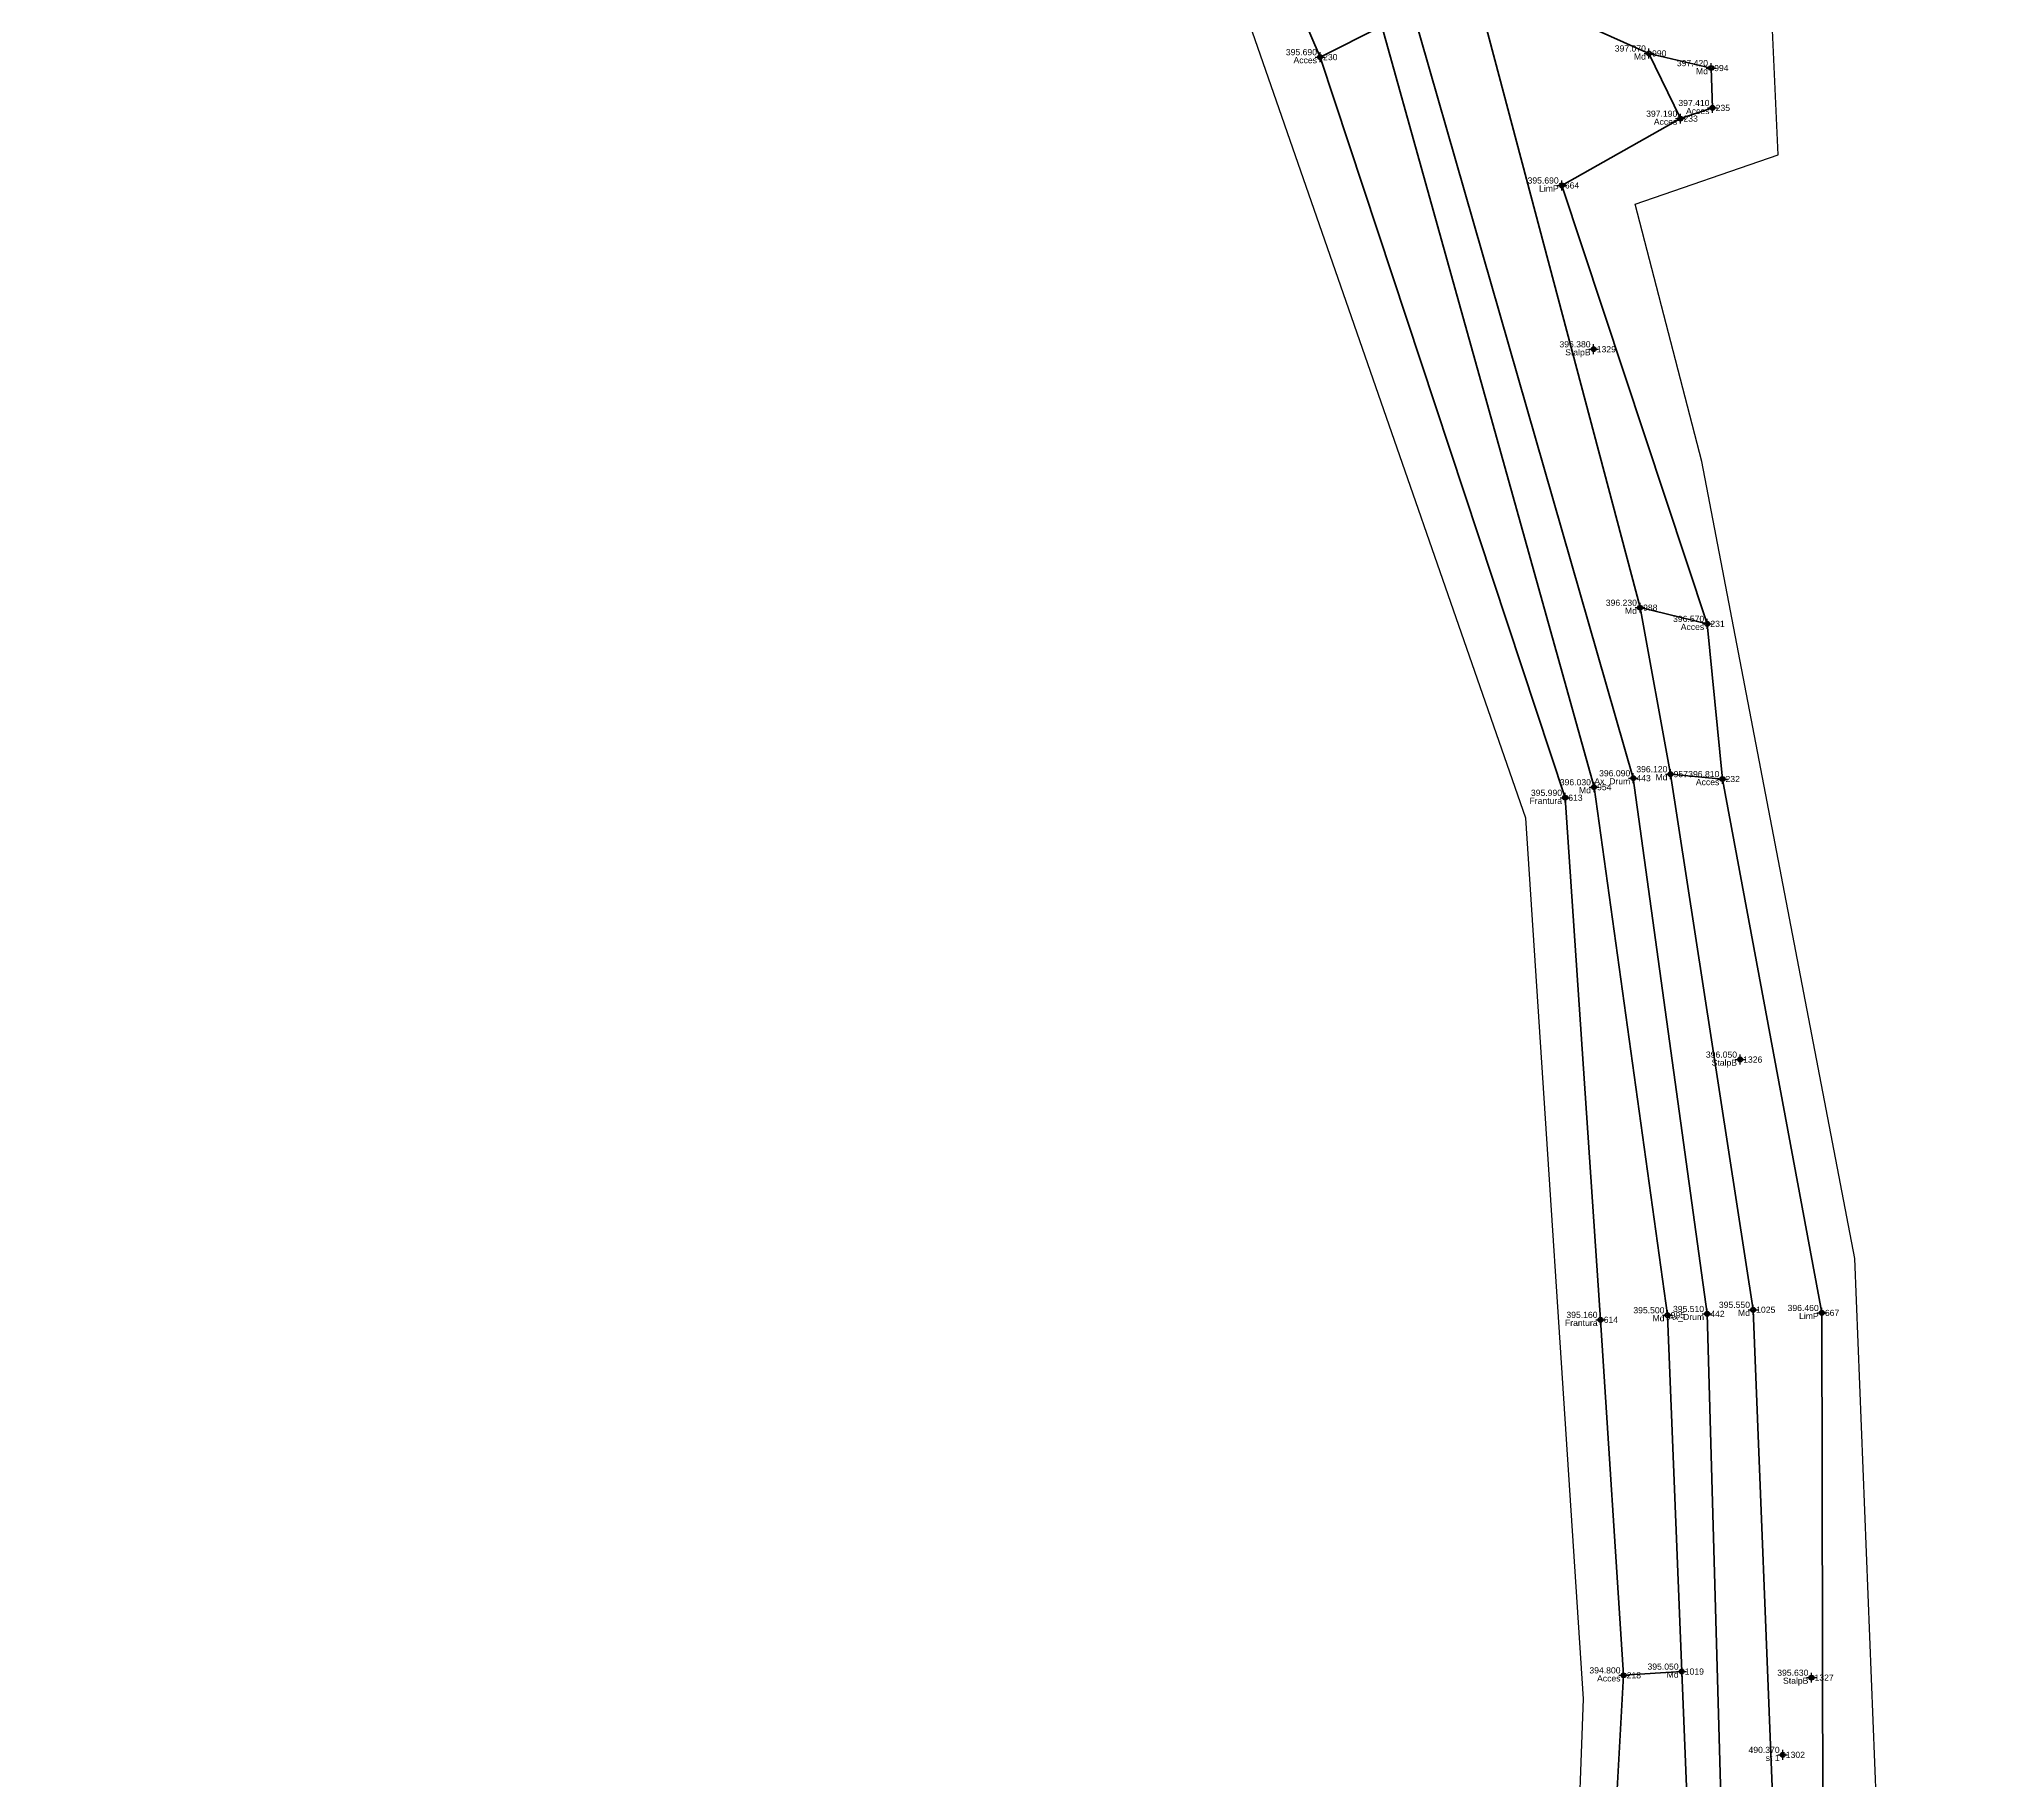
# Model space of a CAD drawing. Extents: x 396921 to 401273, y 555385 to 556691.
# Drawn here: x 401155.6 to 401234.3, y 555731.6 to 555802.3 of the extents above; entities that cross this region are included whole.
import ezdxf
from ezdxf.enums import TextEntityAlignment as Align

# ---------------------------------------------------------------- set-up
doc = ezdxf.new("R2010")
doc.units = 0
doc.header["$PDMODE"] = 34
doc.header["$PDSIZE"] = 0.2
for name, color, linetype in [('Boundary', 30, 'Continuous'), ('TOPO_CERC', 1, 'Continuous'), ('TOPO_CODE', 7, 'Continuous'), ('TOPO_ELEVATION', 7, 'Continuous'), ('TOPO_POINT_ID', 7, 'Continuous'), ('TOPO_POINTS', 7, 'Continuous'), ('TOPO_SYMBOL', 1, 'Continuous')]:
    doc.layers.add(name, color=color, linetype=linetype)
doc.layers.add('RO-LINES-LIN', color=7, linetype='Continuous', lineweight=25)
doc.styles.get("Standard").update_dxf_attribs({"font": 'arial.ttf'})

# ---------------------------------------------------------------- blocks, each defined once
blk = doc.blocks.new('PUNCTOPO')
at = {"layer": 'TOPO_CERC'}
blk.add_circle((0, 0), 0.25, dxfattribs=at)
at = {"layer": 'TOPO_SYMBOL'}
blk.add_point((0, 0), dxfattribs=at)

msp = doc.modelspace()

# ---------------------------------------------------------------- linework, layer by layer
at = {"layer": 'Boundary'}
for points in [[(401203.874, 555645.13), (401209.728, 555673.741), (401217.424, 555713.995), (401218.205, 555734.933), (401215.864, 555770.641), (401204.67, 555802.829), (401194.522, 555814.273), (401170.976, 555825.067), (401152.3, 555833.443), (401140.852, 555840.726), (401130.055, 555837.475), (401115.875, 555867.516), (401096.203, 555908.961), (401085.796, 555931.07)], [(401215.918, 555634.989), (401234.326, 555668.538), (401221.327, 555675.282), (401230.153, 555728.942), (401229.198, 555752.787), (401222.996, 555785.116), (401220.295, 555795.543), (401226.098, 555797.551), (401225.764, 555804.692), (401212.467, 555810.751), (401201.306, 555822.466), (401200.77, 555830.962), (401193.793, 555839.665), (401186.508, 555830.222), (401154.929, 555844.618), (401141.067, 555854.573), (401131.682, 555864.387), (401120.061, 555882.929), (401108.572, 555904.924), (401102.573, 555917.669)]]:
    msp.add_lwpolyline(points, dxfattribs=at)
at = {"layer": 'RO-LINES-LIN', "lineweight": 100}
for points in [[(401076.797, 555970.993, 393.59), (401101.861, 555909.005, 394.6), (401102.081, 555908.78, 394.61), (401115.781, 555880.413, 394.11), (401122.297, 555870.298, 394.09), (401130.485, 555859.699, 394.19), (401138.801, 555851.561, 394.26), (401154.703, 555839.7, 394.31), (401190.346, 555822.615, 395.19), (401196.455, 555820.39, 395.29), (401200.906, 555817.879, 394.64), (401210.502, 555806.124, 395.9), (401220.221, 555772.266, 396.09), (401223.216, 555750.54, 395.51), (401223.793, 555730.001, 395.05), (401223.106, 555717.637, 395.05), (401219.226, 555695.164, 395.14), (401216.484, 555676.594, 395.35), (401214.159, 555661.389, 395.68), (401208.976, 555638.929, 394.33)], [(401210.026, 555802.767, 395.88), (401207.517, 555801.511, 395.69), (401205.331, 555806.602, 395.65), (401207.303, 555807.65, 395.62)], [(401223.374, 555801.067, 397.42), (401220.856, 555801.66, 397.07), (401216.346, 555803.67, 396.5), (401214.019, 555803.586, 396.23), (401214.019, 555803.586, 396.23), (401220.492, 555779.182, 396.23), (401221.729, 555772.431, 396.12), (401225.077, 555750.708, 395.55), (401225.904, 555729.995, 395.14), (401225.826, 555726.468, 395.14), (401224.797, 555717.515, 395.1), (401220.979, 555695.019, 395.1), (401218.057, 555676.504, 395.27), (401217.57, 555671.576, 395.43), (401218.851, 555667.68, 395.73), (401223.953, 555666.236, 396.38), (401227.721, 555668.853, 396.88)], [(401207.037, 555639.31, 394.24), (401209.238, 555646.509, 395.24), (401210.392, 555652.032, 395.48), (401212.662, 555663.633, 395.59), (401213.545, 555670.37, 395.42), (401214.766, 555676.592, 395.33), (401217.518, 555695.654, 395.09), (401221.484, 555717.704, 394.98), (401222.437, 555730.022, 394.96), (401222.183, 555736.035, 395.05), (401221.609, 555750.489, 395.5), (401218.627, 555771.902, 396.03), (401210.026, 555802.767, 395.88)], [(401207.517, 555801.511, 395.69), (401217.456, 555771.474, 395.99), (401218.894, 555750.301, 395.16), (401219.827, 555735.883, 394.8)], [(401220.856, 555801.66, 397.07), (401222.129, 555799.016, 397.19), (401223.435, 555799.45, 397.41), (401223.374, 555801.067, 397.42)], [(401223.435, 555799.45, 397.41), (401222.129, 555799.016, 397.19), (401217.319, 555796.307, 395.69), (401223.22, 555778.527, 396.57)], [(401221.729, 555772.431, 396.12), (401223.834, 555772.233, 396.81), (401223.22, 555778.527, 396.57), (401220.492, 555779.182, 396.23)], [(401223.834, 555772.233, 396.81), (401227.864, 555750.58, 396.46), (401227.903, 555730.1, 395.47)], [(401219.827, 555735.883, 394.8), (401222.183, 555736.035, 395.05), (401222.437, 555730.022, 394.96), (401219.522, 555730.528, 394.76), (401219.827, 555735.883, 394.8)]]:
    msp.add_polyline3d(points, dxfattribs=at)

# ---------------------------------------------------------------- block references
at = {"layer": 'TOPO_POINTS'}
ref = msp.add_blockref('PUNCTOPO', (401220.856, 555801.66, 397.07), dxfattribs=dict(at, xscale=0.25, yscale=0.25, zscale=0.25))
ref.add_attrib('POINT', '990', dxfattribs={"layer": 'TOPO_POINT_ID', "height": 0.25}).set_placement((401220.981, 555801.66, 397.07), align=Align.MIDDLE_LEFT)
ref.add_attrib('ELEVATION', '397.070', dxfattribs={"layer": 'TOPO_ELEVATION', "height": 0.25}).set_placement((401220.731, 555801.66, 397.07), align=Align.BOTTOM_RIGHT)
ref.add_attrib('CODE', 'Md', dxfattribs={"layer": 'TOPO_CODE', "height": 0.25}).set_placement((401220.731, 555801.66, 397.07), align=Align.TOP_RIGHT)
ref = msp.add_blockref('PUNCTOPO', (401207.517, 555801.511, 395.69), dxfattribs=dict(at, xscale=0.25, yscale=0.25, zscale=0.25))
ref.add_attrib('POINT', '230', dxfattribs={"layer": 'TOPO_POINT_ID', "height": 0.25}).set_placement((401207.642, 555801.511, 395.69), align=Align.MIDDLE_LEFT)
ref.add_attrib('ELEVATION', '395.690', dxfattribs={"layer": 'TOPO_ELEVATION', "height": 0.25}).set_placement((401207.392, 555801.511, 395.69), align=Align.BOTTOM_RIGHT)
ref.add_attrib('CODE', 'Acces', dxfattribs={"layer": 'TOPO_CODE', "height": 0.25}).set_placement((401207.392, 555801.511, 395.69), align=Align.TOP_RIGHT)
ref = msp.add_blockref('PUNCTOPO', (401223.374, 555801.067, 397.42), dxfattribs=dict(at, xscale=0.25, yscale=0.25, zscale=0.25))
ref.add_attrib('POINT', '994', dxfattribs={"layer": 'TOPO_POINT_ID', "height": 0.25}).set_placement((401223.499, 555801.067, 397.42), align=Align.MIDDLE_LEFT)
ref.add_attrib('ELEVATION', '397.420', dxfattribs={"layer": 'TOPO_ELEVATION', "height": 0.25}).set_placement((401223.249, 555801.067, 397.42), align=Align.BOTTOM_RIGHT)
ref.add_attrib('CODE', 'Md', dxfattribs={"layer": 'TOPO_CODE', "height": 0.25}).set_placement((401223.249, 555801.067, 397.42), align=Align.TOP_RIGHT)
ref = msp.add_blockref('PUNCTOPO', (401223.435, 555799.45, 397.41), dxfattribs=dict(at, xscale=0.25, yscale=0.25, zscale=0.25))
ref.add_attrib('POINT', '235', dxfattribs={"layer": 'TOPO_POINT_ID', "height": 0.25}).set_placement((401223.56, 555799.45, 397.41), align=Align.MIDDLE_LEFT)
ref.add_attrib('ELEVATION', '397.410', dxfattribs={"layer": 'TOPO_ELEVATION', "height": 0.25}).set_placement((401223.31, 555799.45, 397.41), align=Align.BOTTOM_RIGHT)
ref.add_attrib('CODE', 'Acces', dxfattribs={"layer": 'TOPO_CODE', "height": 0.25}).set_placement((401223.31, 555799.45, 397.41), align=Align.TOP_RIGHT)
ref = msp.add_blockref('PUNCTOPO', (401222.129, 555799.016, 397.19), dxfattribs=dict(at, xscale=0.25, yscale=0.25, zscale=0.25))
ref.add_attrib('POINT', '233', dxfattribs={"layer": 'TOPO_POINT_ID', "height": 0.25}).set_placement((401222.254, 555799.016, 397.19), align=Align.MIDDLE_LEFT)
ref.add_attrib('ELEVATION', '397.190', dxfattribs={"layer": 'TOPO_ELEVATION', "height": 0.25}).set_placement((401222.004, 555799.016, 397.19), align=Align.BOTTOM_RIGHT)
ref.add_attrib('CODE', 'Acces', dxfattribs={"layer": 'TOPO_CODE', "height": 0.25}).set_placement((401222.004, 555799.016, 397.19), align=Align.TOP_RIGHT)
ref = msp.add_blockref('PUNCTOPO', (401217.319, 555796.307, 395.69), dxfattribs=dict(at, xscale=0.25, yscale=0.25, zscale=0.25))
ref.add_attrib('POINT', '664', dxfattribs={"layer": 'TOPO_POINT_ID', "height": 0.25}).set_placement((401217.444, 555796.307, 395.69), align=Align.MIDDLE_LEFT)
ref.add_attrib('ELEVATION', '395.690', dxfattribs={"layer": 'TOPO_ELEVATION', "height": 0.25}).set_placement((401217.194, 555796.307, 395.69), align=Align.BOTTOM_RIGHT)
ref.add_attrib('CODE', 'LimP', dxfattribs={"layer": 'TOPO_CODE', "height": 0.25}).set_placement((401217.194, 555796.307, 395.69), align=Align.TOP_RIGHT)
ref = msp.add_blockref('PUNCTOPO', (401218.612, 555789.663, 396.38), dxfattribs=dict(at, xscale=0.25, yscale=0.25, zscale=0.25))
ref.add_attrib('POINT', '1329', dxfattribs={"layer": 'TOPO_POINT_ID', "height": 0.25}).set_placement((401218.737, 555789.663, 396.38), align=Align.MIDDLE_LEFT)
ref.add_attrib('ELEVATION', '396.380', dxfattribs={"layer": 'TOPO_ELEVATION', "height": 0.25}).set_placement((401218.487, 555789.663, 396.38), align=Align.BOTTOM_RIGHT)
ref.add_attrib('CODE', 'StalpB', dxfattribs={"layer": 'TOPO_CODE', "height": 0.25}).set_placement((401218.487, 555789.663, 396.38), align=Align.TOP_RIGHT)
ref = msp.add_blockref('PUNCTOPO', (401220.492, 555779.182, 396.23), dxfattribs=dict(at, xscale=0.25, yscale=0.25, zscale=0.25))
ref.add_attrib('POINT', '988', dxfattribs={"layer": 'TOPO_POINT_ID', "height": 0.25}).set_placement((401220.617, 555779.182, 396.23), align=Align.MIDDLE_LEFT)
ref.add_attrib('ELEVATION', '396.230', dxfattribs={"layer": 'TOPO_ELEVATION', "height": 0.25}).set_placement((401220.367, 555779.182, 396.23), align=Align.BOTTOM_RIGHT)
ref.add_attrib('CODE', 'Md', dxfattribs={"layer": 'TOPO_CODE', "height": 0.25}).set_placement((401220.367, 555779.182, 396.23), align=Align.TOP_RIGHT)
ref = msp.add_blockref('PUNCTOPO', (401223.22, 555778.527, 396.57), dxfattribs=dict(at, xscale=0.25, yscale=0.25, zscale=0.25))
ref.add_attrib('POINT', '231', dxfattribs={"layer": 'TOPO_POINT_ID', "height": 0.25}).set_placement((401223.345, 555778.527, 396.57), align=Align.MIDDLE_LEFT)
ref.add_attrib('ELEVATION', '396.570', dxfattribs={"layer": 'TOPO_ELEVATION', "height": 0.25}).set_placement((401223.095, 555778.527, 396.57), align=Align.BOTTOM_RIGHT)
ref.add_attrib('CODE', 'Acces', dxfattribs={"layer": 'TOPO_CODE', "height": 0.25}).set_placement((401223.095, 555778.527, 396.57), align=Align.TOP_RIGHT)
ref = msp.add_blockref('PUNCTOPO', (401221.729, 555772.431, 396.12), dxfattribs=dict(at, xscale=0.25, yscale=0.25, zscale=0.25))
ref.add_attrib('POINT', '957', dxfattribs={"layer": 'TOPO_POINT_ID', "height": 0.25}).set_placement((401221.854, 555772.431, 396.12), align=Align.MIDDLE_LEFT)
ref.add_attrib('ELEVATION', '396.120', dxfattribs={"layer": 'TOPO_ELEVATION', "height": 0.25}).set_placement((401221.604, 555772.431, 396.12), align=Align.BOTTOM_RIGHT)
ref.add_attrib('CODE', 'Md', dxfattribs={"layer": 'TOPO_CODE', "height": 0.25}).set_placement((401221.604, 555772.431, 396.12), align=Align.TOP_RIGHT)
ref = msp.add_blockref('PUNCTOPO', (401218.627, 555771.902, 396.03), dxfattribs=dict(at, xscale=0.25, yscale=0.25, zscale=0.25))
ref.add_attrib('POINT', '954', dxfattribs={"layer": 'TOPO_POINT_ID', "height": 0.25}).set_placement((401218.752, 555771.902, 396.03), align=Align.MIDDLE_LEFT)
ref.add_attrib('ELEVATION', '396.030', dxfattribs={"layer": 'TOPO_ELEVATION', "height": 0.25}).set_placement((401218.502, 555771.902, 396.03), align=Align.BOTTOM_RIGHT)
ref.add_attrib('CODE', 'Md', dxfattribs={"layer": 'TOPO_CODE', "height": 0.25}).set_placement((401218.502, 555771.902, 396.03), align=Align.TOP_RIGHT)
ref = msp.add_blockref('PUNCTOPO', (401220.221, 555772.266, 396.09), dxfattribs=dict(at, xscale=0.25, yscale=0.25, zscale=0.25))
ref.add_attrib('POINT', '443', dxfattribs={"layer": 'TOPO_POINT_ID', "height": 0.25}).set_placement((401220.346, 555772.266, 396.09), align=Align.MIDDLE_LEFT)
ref.add_attrib('ELEVATION', '396.090', dxfattribs={"layer": 'TOPO_ELEVATION', "height": 0.25}).set_placement((401220.096, 555772.266, 396.09), align=Align.BOTTOM_RIGHT)
ref.add_attrib('CODE', 'Ax_Drum', dxfattribs={"layer": 'TOPO_CODE', "height": 0.25}).set_placement((401220.096, 555772.266, 396.09), align=Align.TOP_RIGHT)
ref = msp.add_blockref('PUNCTOPO', (401223.834, 555772.233, 396.81), dxfattribs=dict(at, xscale=0.25, yscale=0.25, zscale=0.25))
ref.add_attrib('POINT', '232', dxfattribs={"layer": 'TOPO_POINT_ID', "height": 0.25}).set_placement((401223.959, 555772.233, 396.81), align=Align.MIDDLE_LEFT)
ref.add_attrib('ELEVATION', '396.810', dxfattribs={"layer": 'TOPO_ELEVATION', "height": 0.25}).set_placement((401223.709, 555772.233, 396.81), align=Align.BOTTOM_RIGHT)
ref.add_attrib('CODE', 'Acces', dxfattribs={"layer": 'TOPO_CODE', "height": 0.25}).set_placement((401223.709, 555772.233, 396.81), align=Align.TOP_RIGHT)
ref = msp.add_blockref('PUNCTOPO', (401217.456, 555771.474, 395.99), dxfattribs=dict(at, xscale=0.25, yscale=0.25, zscale=0.25))
ref.add_attrib('POINT', '613', dxfattribs={"layer": 'TOPO_POINT_ID', "height": 0.25}).set_placement((401217.581, 555771.474, 395.99), align=Align.MIDDLE_LEFT)
ref.add_attrib('ELEVATION', '395.990', dxfattribs={"layer": 'TOPO_ELEVATION', "height": 0.25}).set_placement((401217.331, 555771.474, 395.99), align=Align.BOTTOM_RIGHT)
ref.add_attrib('CODE', 'Frantura', dxfattribs={"layer": 'TOPO_CODE', "height": 0.25}).set_placement((401217.331, 555771.474, 395.99), align=Align.TOP_RIGHT)
ref = msp.add_blockref('PUNCTOPO', (401224.551, 555760.855, 396.05), dxfattribs=dict(at, xscale=0.25, yscale=0.25, zscale=0.25))
ref.add_attrib('POINT', '1326', dxfattribs={"layer": 'TOPO_POINT_ID', "height": 0.25}).set_placement((401224.676, 555760.855, 396.05), align=Align.MIDDLE_LEFT)
ref.add_attrib('ELEVATION', '396.050', dxfattribs={"layer": 'TOPO_ELEVATION', "height": 0.25}).set_placement((401224.426, 555760.855, 396.05), align=Align.BOTTOM_RIGHT)
ref.add_attrib('CODE', 'StalpB', dxfattribs={"layer": 'TOPO_CODE', "height": 0.25}).set_placement((401224.426, 555760.855, 396.05), align=Align.TOP_RIGHT)
ref = msp.add_blockref('PUNCTOPO', (401221.609, 555750.489, 395.5), dxfattribs=dict(at, xscale=0.25, yscale=0.25, zscale=0.25))
ref.add_attrib('POINT', '995', dxfattribs={"layer": 'TOPO_POINT_ID', "height": 0.25}).set_placement((401221.734, 555750.489, 395.5), align=Align.MIDDLE_LEFT)
ref.add_attrib('ELEVATION', '395.500', dxfattribs={"layer": 'TOPO_ELEVATION', "height": 0.25}).set_placement((401221.484, 555750.489, 395.5), align=Align.BOTTOM_RIGHT)
ref.add_attrib('CODE', 'Md', dxfattribs={"layer": 'TOPO_CODE', "height": 0.25}).set_placement((401221.484, 555750.489, 395.5), align=Align.TOP_RIGHT)
ref = msp.add_blockref('PUNCTOPO', (401223.216, 555750.54, 395.51), dxfattribs=dict(at, xscale=0.25, yscale=0.25, zscale=0.25))
ref.add_attrib('POINT', '442', dxfattribs={"layer": 'TOPO_POINT_ID', "height": 0.25}).set_placement((401223.341, 555750.54, 395.51), align=Align.MIDDLE_LEFT)
ref.add_attrib('ELEVATION', '395.510', dxfattribs={"layer": 'TOPO_ELEVATION', "height": 0.25}).set_placement((401223.091, 555750.54, 395.51), align=Align.BOTTOM_RIGHT)
ref.add_attrib('CODE', 'Ax_Drum', dxfattribs={"layer": 'TOPO_CODE', "height": 0.25}).set_placement((401223.091, 555750.54, 395.51), align=Align.TOP_RIGHT)
ref = msp.add_blockref('PUNCTOPO', (401225.077, 555750.708, 395.55), dxfattribs=dict(at, xscale=0.25, yscale=0.25, zscale=0.25))
ref.add_attrib('POINT', '1025', dxfattribs={"layer": 'TOPO_POINT_ID', "height": 0.25}).set_placement((401225.202, 555750.708, 395.55), align=Align.MIDDLE_LEFT)
ref.add_attrib('ELEVATION', '395.550', dxfattribs={"layer": 'TOPO_ELEVATION', "height": 0.25}).set_placement((401224.952, 555750.708, 395.55), align=Align.BOTTOM_RIGHT)
ref.add_attrib('CODE', 'Md', dxfattribs={"layer": 'TOPO_CODE', "height": 0.25}).set_placement((401224.952, 555750.708, 395.55), align=Align.TOP_RIGHT)
ref = msp.add_blockref('PUNCTOPO', (401227.864, 555750.58, 396.46), dxfattribs=dict(at, xscale=0.25, yscale=0.25, zscale=0.25))
ref.add_attrib('POINT', '667', dxfattribs={"layer": 'TOPO_POINT_ID', "height": 0.25}).set_placement((401227.989, 555750.58, 396.46), align=Align.MIDDLE_LEFT)
ref.add_attrib('ELEVATION', '396.460', dxfattribs={"layer": 'TOPO_ELEVATION', "height": 0.25}).set_placement((401227.739, 555750.58, 396.46), align=Align.BOTTOM_RIGHT)
ref.add_attrib('CODE', 'LimP', dxfattribs={"layer": 'TOPO_CODE', "height": 0.25}).set_placement((401227.739, 555750.58, 396.46), align=Align.TOP_RIGHT)
ref = msp.add_blockref('PUNCTOPO', (401218.894, 555750.301, 395.16), dxfattribs=dict(at, xscale=0.25, yscale=0.25, zscale=0.25))
ref.add_attrib('POINT', '614', dxfattribs={"layer": 'TOPO_POINT_ID', "height": 0.25}).set_placement((401219.019, 555750.301, 395.16), align=Align.MIDDLE_LEFT)
ref.add_attrib('ELEVATION', '395.160', dxfattribs={"layer": 'TOPO_ELEVATION', "height": 0.25}).set_placement((401218.769, 555750.301, 395.16), align=Align.BOTTOM_RIGHT)
ref.add_attrib('CODE', 'Frantura', dxfattribs={"layer": 'TOPO_CODE', "height": 0.25}).set_placement((401218.769, 555750.301, 395.16), align=Align.TOP_RIGHT)
ref = msp.add_blockref('PUNCTOPO', (401219.827, 555735.883, 394.8), dxfattribs=dict(at, xscale=0.25, yscale=0.25, zscale=0.25))
ref.add_attrib('POINT', '218', dxfattribs={"layer": 'TOPO_POINT_ID', "height": 0.25}).set_placement((401219.952, 555735.883, 394.8), align=Align.MIDDLE_LEFT)
ref.add_attrib('ELEVATION', '394.800', dxfattribs={"layer": 'TOPO_ELEVATION', "height": 0.25}).set_placement((401219.702, 555735.883, 394.8), align=Align.BOTTOM_RIGHT)
ref.add_attrib('CODE', 'Acces', dxfattribs={"layer": 'TOPO_CODE', "height": 0.25}).set_placement((401219.702, 555735.883, 394.8), align=Align.TOP_RIGHT)
ref = msp.add_blockref('PUNCTOPO', (401222.183, 555736.035, 395.05), dxfattribs=dict(at, xscale=0.25, yscale=0.25, zscale=0.25))
ref.add_attrib('POINT', '1019', dxfattribs={"layer": 'TOPO_POINT_ID', "height": 0.25}).set_placement((401222.308, 555736.035, 395.05), align=Align.MIDDLE_LEFT)
ref.add_attrib('ELEVATION', '395.050', dxfattribs={"layer": 'TOPO_ELEVATION', "height": 0.25}).set_placement((401222.058, 555736.035, 395.05), align=Align.BOTTOM_RIGHT)
ref.add_attrib('CODE', 'Md', dxfattribs={"layer": 'TOPO_CODE', "height": 0.25}).set_placement((401222.058, 555736.035, 395.05), align=Align.TOP_RIGHT)
ref = msp.add_blockref('PUNCTOPO', (401227.445, 555735.788, 395.63), dxfattribs=dict(at, xscale=0.25, yscale=0.25, zscale=0.25))
ref.add_attrib('POINT', '1327', dxfattribs={"layer": 'TOPO_POINT_ID', "height": 0.25}).set_placement((401227.57, 555735.788, 395.63), align=Align.MIDDLE_LEFT)
ref.add_attrib('ELEVATION', '395.630', dxfattribs={"layer": 'TOPO_ELEVATION', "height": 0.25}).set_placement((401227.32, 555735.788, 395.63), align=Align.BOTTOM_RIGHT)
ref.add_attrib('CODE', 'StalpB', dxfattribs={"layer": 'TOPO_CODE', "height": 0.25}).set_placement((401227.32, 555735.788, 395.63), align=Align.TOP_RIGHT)
ref = msp.add_blockref('PUNCTOPO', (401226.279, 555732.657, 490.37), dxfattribs=dict(at, xscale=0.25, yscale=0.25, zscale=0.25))
ref.add_attrib('POINT', '1302', dxfattribs={"layer": 'TOPO_POINT_ID', "height": 0.25}).set_placement((401226.404, 555732.657, 490.37), align=Align.MIDDLE_LEFT)
ref.add_attrib('ELEVATION', '490.370', dxfattribs={"layer": 'TOPO_ELEVATION', "height": 0.25}).set_placement((401226.154, 555732.657, 490.37), align=Align.BOTTOM_RIGHT)
ref.add_attrib('CODE', 'st 1', dxfattribs={"layer": 'TOPO_CODE', "height": 0.25}).set_placement((401226.154, 555732.657, 490.37), align=Align.TOP_RIGHT)

doc.saveas('drawing.dxf')
